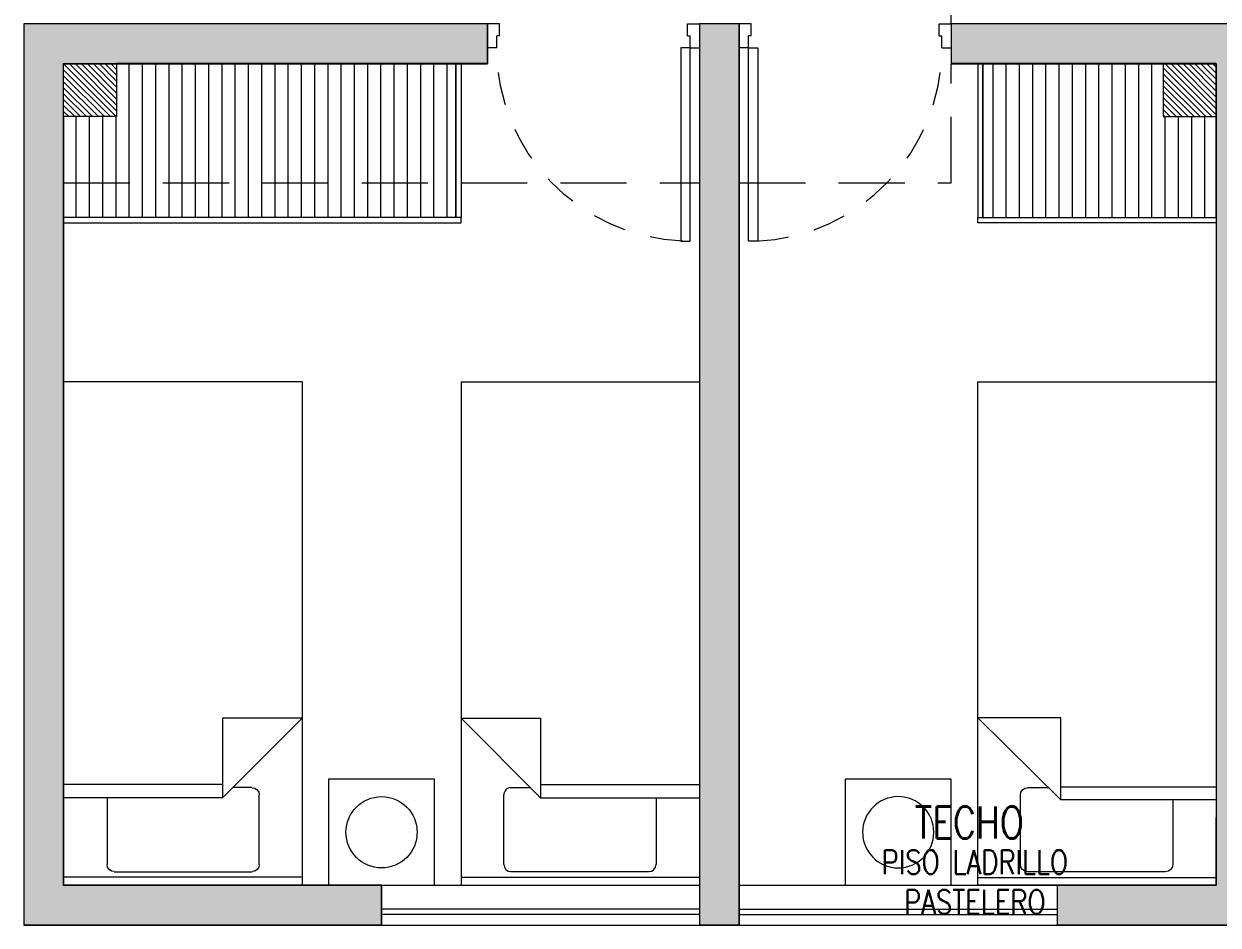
# Model space of a CAD drawing. Header units: millimetres. Extents: x 3738 to 3833, y 1327 to 1657.
# Drawn here: x 3769.822 to 3774.33, y 1381.738 to 1385.138 of the extents above; entities that cross this region are included whole.
import ezdxf
from ezdxf.enums import TextEntityAlignment as Align

# ---------------------------------------------------------------- set-up
doc = ezdxf.new("R2010")
doc.units = ezdxf.units.MM
doc.linetypes.add('HIDDEN2', pattern=[0.1875, 0.125, -0.0625])
doc.linetypes.add('X-REF_DP_Arquitectura$0$HIDDEN', pattern=[0.375, 0.25, -0.125])
doc.layers.get('0').update_dxf_attribs({"color": 251, "lineweight": 9})
for name, color, linetype, lineweight in [('A-HATCH', 251, 'Continuous', 13), ('A-MOBILIARIO', 251, 'Continuous', 13), ('A-MURO BAJO', 251, 'Continuous', 13), ('A-MUROS', 251, 'Continuous', 13), ('A-TEXTO-ACABADO PISO', 251, 'Continuous', 13), ('A-TEXTO-AMBIENTE', 251, 'Continuous', 13), ('A_20_Estructuras', 251, 'Continuous', 13), ('A_50_TextoAmbiente', 251, 'Continuous', 13), ('A_50_Vigas', 251, 'X-REF_DP_Arquitectura$0$HIDDEN', 13), ('A_60_HatchEstructuras', 251, 'Continuous', 13), ('DLP_MOBILIARIO FIJO', 251, 'Continuous', 13)]:
    doc.layers.add(name, color=color, linetype=linetype, lineweight=lineweight)
doc.styles.add('ROMANS', font='romans.shx', dxfattribs={"width": 0.8})

# ---------------------------------------------------------------- blocks, each defined once
blk = doc.blocks.new('EF-P13')
at = {"layer": 'A_60_HatchEstructuras'}
h = blk.add_hatch(color=256, dxfattribs=at)
h.dxf.hatch_style = 1
h.paths.add_polyline_path([(2.7, -10.45), (2.55, -10.45), (2.55, -13.85), (2.7, -13.85)])
h.paths.add_polyline_path([(1.75, -10.45), (0, -10.45), (0, -13.85), (1.35, -13.85), (1.35, -13.7), (0.15, -13.7), (0.15, -10.6), (1.75, -10.6)])
h.paths.add_polyline_path([(4.65, -10.45), (3.5, -10.45), (3.5, -10.6), (4.5, -10.6), (4.5, -13.7), (3.9, -13.7), (3.9, -13.85), (4.65, -13.85)])
at = {"layer": 'A_20_Estructuras'}
for points in [[(1.75, -10.45), (0, -10.45), (0, -13.85), (1.35, -13.85), (1.35, -13.7), (0.15, -13.7), (0.15, -10.6), (1.75, -10.6)], [(2.7, -10.45), (2.55, -10.45), (2.55, -13.85), (2.7, -13.85)], [(4.65, -10.45), (3.5, -10.45), (3.5, -10.6), (4.5, -10.6), (4.5, -13.7), (3.9, -13.7), (3.9, -13.85), (4.65, -13.85)]]:
    blk.add_lwpolyline(points, close=True, dxfattribs=at)
at = {"layer": 'A_50_Vigas'}
for p, q in [((1.35, -13.85), (2.55, -13.85)), ((2.7, -13.85), (3.9, -13.85))]:
    blk.add_line(p, q, dxfattribs=at)
for points in [[(3.5, -10.45), (3.5, -9.55)], [(2.7, -11.05), (3.5, -11.05), (3.5, -10.6)], [(0.15, -11.05), (2.55, -11.05)]]:
    blk.add_lwpolyline(points, dxfattribs=at)
blk = doc.blocks.new('TEXTO AMBIENTES P11')
at = {"layer": 'A-TEXTO-ACABADO PISO', "insert": (3.5891, -13.5675, 0), "char_height": 0.09, "attachment_point": 2, "style": 'ROMANS'}
blk.add_mtext_dynamic_manual_height_columns('PISO LADRILLO PASTELERO', width=1.20225, gutter_width=12.5, heights=[0], dxfattribs=at)
at = {"layer": 'A-TEXTO-AMBIENTE', "style": 'ROMANS', "width": 0.8}
blk.add_text('TECHO', height=0.12, dxfattribs=at).set_placement((3.5687, -13.5229), align=Align.CENTER)
blk = doc.blocks.new('A$C77AB7FBD')
at = {"linetype": 'Continuous'}
for p, q in [((0, 0), (0, 1.9)), ((0.9, 1.9), (0, 1.9)), ((0.9, 0), (0.9, 1.9)), ((0.9, 1.87), (0, 1.87)), ((0.1908, 1.8487), (0.7119, 1.8487)), ((0.164, 1.57), (0.164, 1.8219)), ((0.7386, 1.8219), (0.7386, 1.5585)), ((0.6, 1.57), (0, 1.57)), ((0.6, 1.27), (0.6, 1.57)), ((0.9, 1.27), (0.6, 1.57)), ((0.6, 1.52), (0, 1.52)), ((0.7119, 1.5317), (0.6383, 1.5317)), ((0.9, 1.27), (0.6, 1.27)), ((0.9, 0), (0, 0))]:
    blk.add_line(p, q, dxfattribs=at)
for centre, start, end in [((0.1908, 1.8219), 90, 180), ((0.7119, 1.8219), 0, 90), ((0.7119, 1.5585), 270, 0)]:
    blk.add_arc(centre, 0.0267, start, end, dxfattribs=at)
blk = doc.blocks.new('A$C2EBA15F5')
blk.add_lwpolyline([(0, 0.4), (0, 0), (0.4, 0), (0.4, 0.4)], close=True)
blk.add_circle((0.2, 0.2), 0.1344)
blk = doc.blocks.new('CAMA PROYECCION')
for p, q in [((37.495, 40.6423, 0), (37.495, 38.771, 0)), ((38.3949, 40.6423, 0), (37.495, 40.6423, 0)), ((38.3949, 38.771, 0), (38.3949, 40.6423, 0)), ((38.0806, 39.3741, 0), (38.3949, 39.3741, 0)), ((38.3949, 39.3741, 0), (38.0806, 39.0644, 0)), ((38.0806, 39.0644, 0), (38.0806, 39.3741, 0)), ((38.0806, 39.1133, 0), (37.495, 39.1133, 0)), ((38.2069, 39.1106, 0), (38.1275, 39.1106, 0)), ((38.2336, 38.8203, 0), (38.2336, 39.0838, 0)), ((37.495, 39.0644, 0), (38.0806, 39.0644, 0)), ((37.659, 39.0644, 0), (37.659, 38.8203, 0)), ((37.495, 38.7423, 0), (37.495, 38.9974, 0)), ((38.3949, 38.7423, 0), (38.3949, 38.9974, 0)), ((37.495, 38.771, 0), (38.3949, 38.771, 0)), ((37.6857, 38.7936, 0), (38.2069, 38.7936, 0)), ((37.495, 38.7423, 0), (38.3949, 38.7423, 0))]:
    blk.add_line(p, q)
at = {"elevation": 0}
blk.add_lwpolyline([(38.495, 38.7423), (38.495, 39.1423), (38.895, 39.1423), (38.895, 38.7423)], close=True, dxfattribs=at)
blk.add_circle((38.695, 38.9423, 0), 0.1344)
for centre, start, end in [((38.2069, 39.0838, 0), 0, 90), ((37.6857, 38.8203, 0), 180, 270), ((38.2069, 38.8203, 0), 270, 0)]:
    blk.add_arc(centre, 0.0267, start, end)
blk = doc.blocks.new('*U259')
for p, q in [((0.01, 0.755), (0.01, 0.8)), ((0.1, 0.765), (0.1, 0.8)), ((0.055, 0.755), (0.01, 0.755)), ((0.1, 0.765), (0.055, 0.765)), ((0.055, 0.755), (0.055, 0.765)), ((0.055, 0.045), (0.01, 0.045)), ((0.01, 0.045), (0.01, 0)), ((0.055, 0.045), (0.055, 0.035)), ((0.1, 0.035), (0.055, 0.035)), ((0.1, 0.035), (0.1, 0))]:
    blk.add_line(p, q)
blk.add_lwpolyline([(0.83, 0.07), (0.83, 0.035), (0.1, 0.035), (0.1, 0.07)], close=True)
at = {"color": 7, "linetype": 'HIDDEN2'}
blk.add_arc((0.0996, 0.034), 0.731, 2.2301, 89.9672, dxfattribs=at)
blk = doc.blocks.new('DPTO 65_D1')
at = {"layer": 'A-HATCH'}
h = blk.add_hatch(dxfattribs=at)
h.set_pattern_fill('ANSI31', color=256, scale=0.005, angle=180)
h.paths.add_polyline_path([(-7.3501, 3.875), (-7.1501, 3.875), (-7.1501, 3.675), (-7.3501, 3.675)])
h = blk.add_hatch(dxfattribs=at)
h.set_pattern_fill('ANSI31', color=256, scale=0.005)
h.set_pattern_definition([(45, (-72.590967, -25.000034), (-0.01122532, 0.01122532), [])])
h.paths.add_polyline_path([(-3.0001, 3.875), (-3.2001, 3.875), (-3.2001, 3.675), (-3.0001, 3.675)])
at = {"layer": 'DLP_MOBILIARIO FIJO'}
h = blk.add_hatch(dxfattribs=at)
h.set_pattern_fill('_USER', color=8, scale=0.05, angle=450, pattern_type=0)
h.set_pattern_definition([(90, (-22.93, -16.620034), (-0.05, 2e-17), [])])
h.paths.add_polyline_path([(-5.8701, 4.255), (-5.8701, 3.675), (-7.1501, 3.675), (-7.1501, 3.875), (-7.3501, 3.875), (-7.3501, 4.255)])
h = blk.add_hatch(dxfattribs=at)
h.set_pattern_fill('_USER', color=8, scale=0.05, angle=270, pattern_type=0)
h.set_pattern_definition([(270, (-24.92, -16.620034), (0.05, -9e-18), [])])
h.paths.add_polyline_path([(-3.8801, 4.255), (-3.0001, 4.255), (-3.0001, 3.875), (-3.2001, 3.875), (-3.2001, 3.675), (-3.8801, 3.675)])
at = {"layer": 'A-MURO BAJO'}
for p, q in [((-6.1501, 6.925), (-4.9501, 6.925)), ((-4.8001, 6.925), (-3.6001, 6.925)), ((-6.1501, 6.775), (-4.9501, 6.775)), ((-4.8001, 6.775), (-3.6001, 6.775))]:
    blk.add_line(p, q, dxfattribs=at)
at = {"layer": 'A-MUROS'}
for p, q in [((-6.1501, 6.925), (-7.5001, 6.925)), ((-6.1501, 6.775), (-6.1501, 6.925)), ((-4.8001, 6.925), (-4.9501, 6.925)), ((-4.9501, 3.525), (-4.9501, 6.925)), ((-4.8001, 3.525), (-4.8001, 6.925)), ((-2.8501, 6.925), (-3.6001, 6.925)), ((-3.6001, 6.775), (-3.6001, 6.925)), ((-6.1501, 6.775), (-7.3501, 6.775)), ((-7.3501, 3.875), (-7.3501, 6.775)), ((-3.0001, 6.775), (-3.6001, 6.775)), ((-3.0001, 3.875), (-3.0001, 6.775)), ((-7.1501, 3.875), (-7.3501, 3.875)), ((-7.1501, 3.675), (-7.1501, 3.875)), ((-3.2001, 3.675), (-3.2001, 3.875)), ((-3.2001, 3.875), (-3.0001, 3.875)), ((-5.7501, 3.675), (-7.1501, 3.675)), ((-5.7501, 3.525), (-5.7501, 3.675)), ((-3.2001, 3.675), (-4.0001, 3.675)), ((-4.0001, 3.525), (-4.0001, 3.675)), ((-5.7501, 3.525), (-7.5001, 3.525)), ((-4.8001, 3.525), (-4.9501, 3.525)), ((-2.8501, 3.525), (-4.0001, 3.525))]:
    blk.add_line(p, q, dxfattribs=at)
at = {"layer": 'DLP_MOBILIARIO FIJO'}
for p, q in [((-4.9501, 6.885), (-6.1501, 6.885)), ((-4.9501, 6.865), (-6.1501, 6.865)), ((-4.8001, 6.885), (-3.6001, 6.885)), ((-4.8001, 6.865), (-3.6001, 6.865))]:
    blk.add_line(p, q, dxfattribs=at)
at = {"layer": 'DLP_MOBILIARIO FIJO', "elevation": 0}
for points in [[(-5.8501, 4.275), (-5.8501, 4.255), (-7.3501, 4.255), (-7.3501, 4.275)], [(-5.8701, 3.675), (-5.8501, 3.675), (-5.8501, 4.255), (-5.8701, 4.255)], [(-3.9001, 4.275), (-3.9001, 4.255), (-3.0001, 4.255), (-3.0001, 4.275)], [(-3.8801, 3.675), (-3.9001, 3.675), (-3.9001, 4.255), (-3.8801, 4.255)]]:
    blk.add_lwpolyline(points, close=True, dxfattribs=at)
at = {"layer": 'DLP_MOBILIARIO FIJO', "color": 8}
for points in [[(-7.3501, 3.675), (-5.8701, 3.675), (-5.8701, 4.255), (-7.3501, 4.255)], [(-3.0001, 3.675), (-3.8801, 3.675), (-3.8801, 4.255), (-3.0001, 4.255)]]:
    blk.add_lwpolyline(points, close=True, dxfattribs=at)
at = {"layer": 'A-MOBILIARIO'}
blk.add_blockref('A$C77AB7FBD', (-7.3501, 4.875), dxfattribs=at)
at = {"layer": 'A-MOBILIARIO', "extrusion": (0, 0, -1), "zscale": -1}
blk.add_blockref('A$C2EBA15F5', (5.9501, 6.375), dxfattribs=at)
at = {"layer": 'A-MOBILIARIO', "xscale": -1}
blk.add_blockref('A$C77AB7FBD', (-4.95, 4.875), dxfattribs=at)
at = {"layer": 'A-MOBILIARIO'}
for name, p, rotation in [('CAMA PROYECCION', (34.4949, 45.5173, 0), 180), ('*U259', (-4.9501, 3.515), 90)]:
    blk.add_blockref(name, p, dxfattribs=dict(at, rotation=rotation))
at = {"layer": 'A-MOBILIARIO', "xscale": -1.000000000000004, "rotation": 270}
blk.add_blockref('*U259', (-4.8001, 3.515), dxfattribs=at)
blk = doc.blocks.new('TC_P11')
at = {"xscale": -1, "rotation": 180}
blk.add_blockref('DPTO 65_D1', (8.8501, -45.875), dxfattribs=at)

msp = doc.modelspace()

# ---------------------------------------------------------------- block references
msp.add_blockref('EF-P13', (3769.8221, 1395.5876))
at = {"layer": 'A_50_TextoAmbiente'}
msp.add_blockref('TEXTO AMBIENTES P11', (3769.8221, 1395.5879), dxfattribs=at)

# ---------------------------------------------------------------- next in the draw order: block references
msp.add_blockref('TC_P11', (3768.4721, 1434.5379))

doc.saveas('drawing.dxf')
